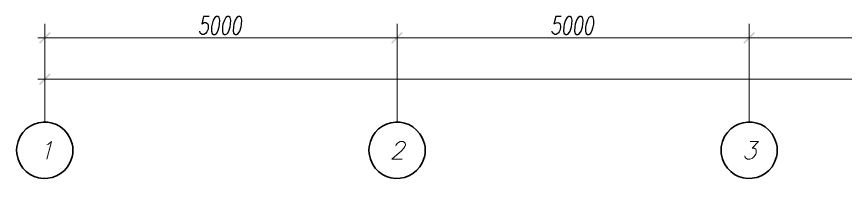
# Model space of a CAD drawing. Header units: millimetres. Extents: x 148937 to 2048786, y 870 to 351006.
# Drawn here: x 509989 to 521754, y 330810 to 333228 of the extents above; entities that cross this region are included whole.
import ezdxf

# ---------------------------------------------------------------- set-up
doc = ezdxf.new("R2010")
doc.units = ezdxf.units.MM
doc.layers.add('PDF _Геометрия', color=7, linetype='Continuous')
doc.layers.add('PDF _Сплошная заливка', color=7, linetype='Continuous', true_color=0x007eff)

msp = doc.modelspace()

# ---------------------------------------------------------------- linework, layer by layer
at = {"layer": 'PDF _Геометрия', "lineweight": 25}
for points in [[(512721.14062, 333227.69464), (512643.80442, 333227.69464), (512618.02569, 333120.28326), (512626.6186, 333131.0244), (512652.39733, 333143.91376), (512676.02783, 333143.91376), (512697.51011, 333131.0244), (512708.25125, 333107.39389), (512708.25125, 333073.02225), (512706.10302, 333049.39174), (512691.06543, 333012.87187), (512671.73138, 332989.24137), (512645.95265, 332976.352), (512622.32214, 332976.352), (512600.83986, 332989.24137), (512596.54341, 332999.98251), (512592.24695, 333023.61301)], [(517720.06633, 333227.69464), (517642.73013, 333227.69464), (517616.9514, 333120.28326), (517625.54431, 333131.0244)], [(517595.46912, 332999.98251), (517593.32089, 333023.61301)]]:
    msp.add_lwpolyline(points, dxfattribs=at)
for points in [[(512828.552, 333227.69464), (512804.9215, 333214.80528), (512781.29099, 333178.28541), (512764.10517, 333120.28326), (512757.66049, 333083.76339), (512755.51226, 333023.61301), (512764.10517, 332989.24137), (512785.58745, 332976.352), (512800.62504, 332976.352), (512826.40377, 332989.24137), (512847.88605, 333023.61301), (512865.07187, 333083.76339), (512871.51656, 333120.28326), (512875.81301, 333178.28541), (512865.07187, 333214.80528), (512845.73782, 333227.69464)], [(512983.22684, 333227.69464), (512959.59634, 333214.80528), (512938.11406, 333178.28541), (512918.78001, 333120.28326), (512912.33533, 333083.76339), (512910.1871, 333023.61301), (512918.78001, 332989.24137), (512940.26229, 332976.352), (512955.29988, 332976.352), (512981.07862, 332989.24137), (513002.56089, 333023.61301), (513021.89494, 333083.76339), (513026.1914, 333120.28326), (513030.48785, 333178.28541), (513019.74672, 333214.80528), (513000.41267, 333227.69464)], [(513137.89732, 333227.69464), (513114.26681, 333214.80528), (513092.78454, 333178.28541), (513073.45049, 333120.28326), (513067.0058, 333083.76339), (513064.85757, 333023.61301), (513073.45049, 332989.24137), (513094.93276, 332976.352), (513109.97036, 332976.352), (513135.74909, 332989.24137), (513157.23137, 333023.61301), (513176.56542, 333083.76339), (513180.86187, 333120.28326), (513185.15833, 333178.28541), (513176.56542, 333214.80528), (513155.08314, 333227.69464)], [(517829.62804, 333227.69464), (517803.84931, 333214.80528), (517782.36703, 333178.28541), (517763.03298, 333120.28326), (517756.5883, 333083.76339), (517754.44007, 333023.61301), (517763.03298, 332989.24137), (517784.51526, 332976.352), (517799.55285, 332976.352), (517825.33158, 332989.24137), (517846.81386, 333023.61301), (517866.14791, 333083.76339), (517872.59259, 333120.28326), (517874.74082, 333178.28541), (517866.14791, 333214.80528), (517844.66563, 333227.69464)], [(517984.29851, 333227.69464), (517958.51978, 333214.80528), (517937.0375, 333178.28541), (517917.70345, 333120.28326), (517911.25877, 333083.76339), (517909.11054, 333023.61301), (517917.70345, 332989.24137), (517939.18573, 332976.352), (517954.22332, 332976.352), (517980.00206, 332989.24137), (518001.48433, 333023.61301), (518020.81838, 333083.76339), (518027.26307, 333120.28326), (518029.41129, 333178.28541), (518020.81838, 333214.80528), (517999.33611, 333227.69464)], [(518138.97335, 333227.69464), (518113.19462, 333214.80528), (518091.71234, 333178.28541), (518072.37829, 333120.28326), (518065.93361, 333083.76339), (518063.78538, 333023.61301), (518072.37829, 332989.24137), (518093.86057, 332976.352), (518111.04639, 332976.352), (518134.6769, 332989.24137), (518156.15918, 333023.61301), (518175.49322, 333083.76339), (518181.93791, 333120.28326), (518184.08614, 333178.28541), (518175.49322, 333214.80528), (518154.01095, 333227.69464)]]:
    msp.add_lwpolyline(points, close=True, dxfattribs=at)
at = {"layer": 'PDF _Геометрия', "color": 222, "lineweight": 9, "true_color": 0xdd00a5}
for points in [[(510388.16847, 333126.72768), (510388.16847, 332847.45808)], [(510289.34964, 332926.94189), (515488.0606, 332926.94189)], [(515288.27535, 332926.94189), (520489.13447, 332926.94189)], [(520287.20107, 332926.94189), (524837.14743, 332926.94189)], [(510388.16847, 332542.40948), (510388.16847, 332260.99165)], [(510289.34964, 332342.62588), (555485.91126, 332342.62588)]]:
    msp.add_lwpolyline(points, dxfattribs=at)
for points in [[(515389.24013, 332847.45808), (515389.24013, 333126.72768)], [(520388.16585, 332847.45808), (520388.16585, 333126.72768)]]:
    msp.add_lwpolyline(points, close=True, dxfattribs=at)
at = {"layer": 'PDF _Геометрия', "color": 252, "lineweight": 5, "true_color": 0x989898}
for points in [[(510388.16847, 333068.72571), (510388.16847, 331734.67637)], [(515389.24013, 333068.72571), (515389.24013, 331734.67637)], [(520388.16585, 333068.72571), (520388.16585, 331734.67637)]]:
    msp.add_lwpolyline(points, dxfattribs=at)
at = {"layer": 'PDF _Геометрия', "color": 252, "lineweight": 15, "true_color": 0x989898}
for points in [[(510416.09211, 331412.44179), (510441.87084, 331423.18293), (510482.68717, 331459.7028), (510416.09211, 331210.50838)], [(515374.20534, 331399.55295), (515378.50179, 331412.44231), (515395.68761, 331436.07282), (515408.57698, 331446.81396), (515434.35571, 331459.70332), (515477.32027, 331459.70332), (515494.50609, 331446.81396), (515503.099, 331436.07282), (515507.39546, 331412.44231), (515500.95077, 331388.81181), (515483.76495, 331365.1813), (515451.54153, 331328.66143), (515314.05496, 331210.50891), (515464.4309, 331210.50891)], [(520401.05469, 331459.70306), (520519.20721, 331459.70306), (520428.98165, 331365.18104), (520461.20506, 331365.18104), (520480.53911, 331352.29168), (520486.9838, 331341.55054), (520489.13202, 331305.03067), (520482.68734, 331281.40016), (520461.20506, 331244.88029), (520433.2781, 331221.24979), (520398.90646, 331210.50865), (520366.68304, 331210.50865), (520338.75608, 331221.24979), (520330.16317, 331234.13915), (520325.86672, 331257.76966)]]:
    msp.add_lwpolyline(points, dxfattribs=at)
at = {"layer": 'PDF _Геометрия', "color": 5, "lineweight": 35}
for points in [[(509990.74319, 331382.36756), (509988.59497, 331335.10655), (509990.74319, 331287.84554)], [(510776.99454, 331242.73276), (510785.58745, 331287.84554), (510787.73568, 331335.10655), (510785.58745, 331382.36756), (510776.99454, 331427.48035)], [(514991.81923, 331382.36756), (514989.671, 331335.10655), (514991.81923, 331287.84554)], [(515778.07057, 331242.73276), (515786.66348, 331287.84554), (515788.81171, 331335.10655), (515786.66348, 331382.36756), (515778.07057, 331427.48035)], [(519990.74494, 331382.36756), (519988.59671, 331335.10655), (519990.74494, 331287.84554)], [(520776.99629, 331242.73276), (520785.5892, 331287.84554), (520787.73742, 331335.10655), (520785.5892, 331382.36756), (520776.99629, 331427.48035)]]:
    msp.add_lwpolyline(points, dxfattribs=at)
at = {"layer": 'PDF _Геометрия', "lineweight": 25}
msp.add_open_spline([(517625.54431, 333131.0244), (517778.56973, 333213.51634), (517694.07277, 332882.40284), (517595.46912, 332999.98251)], degree=3, dxfattribs=at)
at = {"layer": 'PDF _Геометрия', "color": 5, "lineweight": 35}
for points in [[(510776.99454, 331427.48035), (510659.30746, 331860.38403), (510059.05687, 331825.1173), (509990.74319, 331382.36756)], [(515778.07057, 331427.48035), (515660.3835, 331860.38403), (515060.13291, 331825.1173), (514991.81923, 331382.36756)], [(520776.99629, 331427.48035), (520659.30921, 331860.38403), (520059.05862, 331825.1173), (519990.74494, 331382.36756)], [(509990.74319, 331287.84554), (510059.05687, 330845.09581), (510659.30746, 330809.82907), (510776.99454, 331242.73276)], [(514991.81923, 331287.84554), (515060.13291, 330845.09581), (515660.3835, 330809.82907), (515778.07057, 331242.73276)], [(519990.74494, 331287.84554), (520059.05862, 330845.09581), (520659.30921, 330809.82907), (520776.99629, 331242.73276)]]:
    msp.add_open_spline(points, degree=3, dxfattribs=at)
at = {"layer": 'PDF _Сплошная заливка', "color": 222, "lineweight": 9, "true_color": 0xdd00a5, "transparency": 33554559}
for points in [[(510454.763, 333010.72373), (510321.57288, 332843.16197), (510306.53529, 332860.34779)], [(510471.94812, 332993.53861), (510454.7623, 333010.72443), (510321.57218, 332843.16267)], [(515455.83467, 333010.72373), (515320.49632, 332843.16197), (515305.45873, 332860.34779)], [(515305.46048, 332860.34736), (515320.49807, 332843.16153), (515455.83642, 333010.7233)], [(515470.87384, 332993.53861), (515455.83624, 333010.72443), (515320.4979, 332843.16267)], [(515320.49964, 332843.16223), (515455.83799, 333010.72399), (515470.87558, 332993.53817)], [(520454.76038, 333010.72373), (520321.57026, 332843.16197), (520304.38444, 332860.34779)], [(520304.38619, 332860.34736), (520321.57201, 332843.16153), (520454.76213, 333010.7233)], [(520471.9455, 332993.53861), (520454.75968, 333010.72443), (520321.56956, 332843.16267)], [(520321.57131, 332843.16223), (520454.76143, 333010.72399), (520471.94725, 332993.53817)], [(510454.763, 332424.25739), (510321.57288, 332258.84386), (510306.53529, 332276.02968)], [(510471.94812, 332409.22041), (510454.7623, 332424.258), (510321.57218, 332258.84447)]]:
    msp.add_solid(points, dxfattribs=at)

doc.saveas('drawing.dxf')
